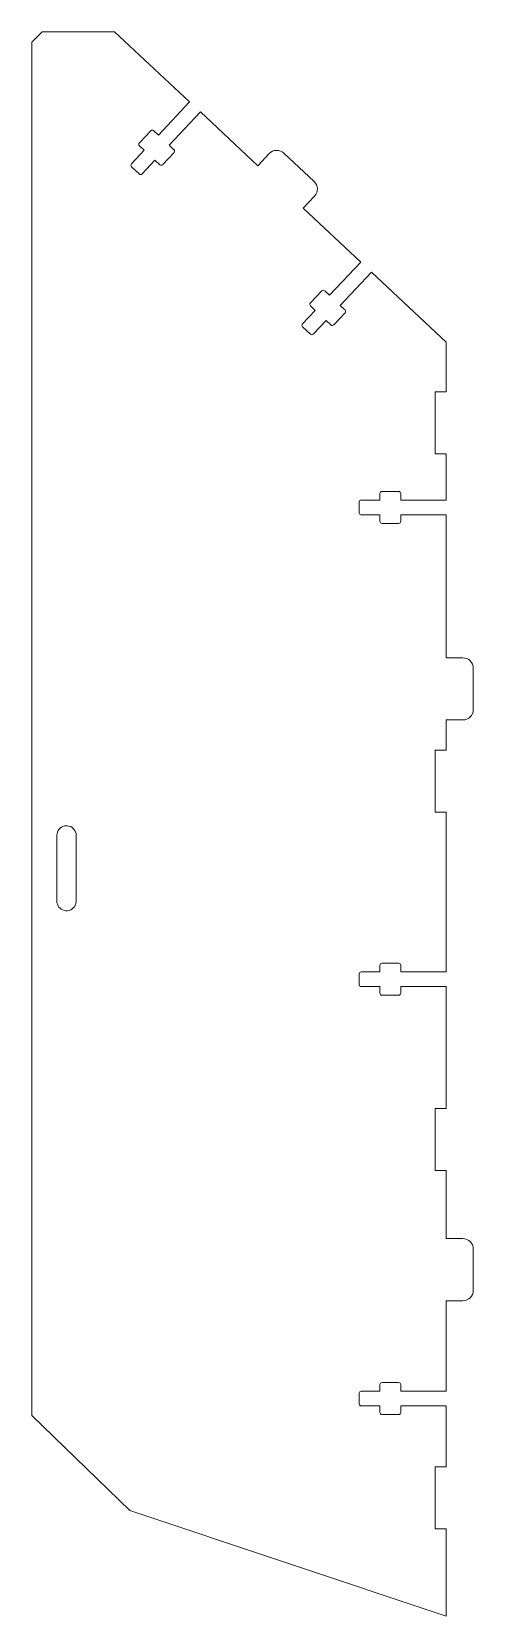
# Model space of a CAD drawing. Header units: millimetres. Extents: x -100 to 7, y 0 to 383.
import ezdxf

# ---------------------------------------------------------------- set-up
doc = ezdxf.new("R2010")
doc.units = ezdxf.units.MM

msp = doc.modelspace()

# ---------------------------------------------------------------- linework, layer by layer
at = {"color": 7, "linetype": 'Continuous', "lineweight": 15}
for p, q in [((-97.5, 382.65), (-100, 380.15)), ((-80, 382.65), (-97.5, 382.65)), ((-61.92, 365.7), (-80, 382.65)), ((-100, 380.15), (-100, 48.51)), ((-69.44, 357.68), (-61.92, 365.7)), ((-59.33, 363.27), (-66.85, 355.25)), ((-45.47, 350.28), (-59.33, 363.27)), ((-74.04, 355.82), (-71.31, 358.74)), ((-70.6, 358.76), (-69.44, 357.68)), ((-75.94, 350.74), (-72.86, 354.03)), ((-72.86, 354.03), (-74.02, 355.11)), ((-65.67, 353.46), (-68.41, 350.54)), ((-66.85, 355.25), (-65.7, 354.16)), ((-45.47, 350.28), (-42.73, 353.2)), ((-39.2, 353.31), (-31.9, 346.47)), ((-74.06, 348.29), (-75.92, 350.04)), ((-70.27, 351.6), (-73.35, 348.32)), ((-69.12, 350.52), (-70.27, 351.6)), ((-31.79, 342.94), (-34.53, 340.02)), ((-20.66, 327.02), (-34.53, 340.02)), ((-28.19, 319), (-20.66, 327.02)), ((-18.08, 324.6), (-25.6, 316.57)), ((0, 307.65), (-18.08, 324.6)), ((-32.79, 317.14), (-30.05, 320.06)), ((-29.34, 320.08), (-28.19, 319)), ((-34.69, 312.07), (-31.61, 315.35)), ((-31.61, 315.35), (-32.76, 316.43)), ((-24.42, 314.78), (-27.16, 311.86)), ((-25.6, 316.57), (-24.44, 315.49)), ((-32.8, 309.62), (-34.66, 311.36)), ((-29.02, 312.92), (-32.1, 309.64)), ((-27.86, 311.84), (-29.02, 312.92)), ((0, 295.7), (0, 307.65)), ((0, 295.7), (-2.7, 295.7)), ((-2.7, 295.7), (-2.7, 280.7)), ((-2.7, 280.7), (0, 280.7)), ((0, 269.55), (0, 280.7)), ((-21, 266.5), (-21, 269.05)), ((-20.5, 269.55), (-16, 269.55)), ((-16, 269.55), (-16, 271.13)), ((-15.5, 271.63), (-11.5, 271.63)), ((-11, 271.13), (-11, 269.55)), ((-11, 269.55), (0, 269.55)), ((-16, 266), (-20.5, 266)), ((-16, 264.42), (-16, 266)), ((-11, 266), (-11, 264.42)), ((0, 266), (-11, 266)), ((0, 231.45), (0, 266)), ((-11.5, 263.92), (-15.5, 263.92)), ((4, 231.45), (0, 231.45)), ((6.5, 218.95), (6.5, 228.95)), ((4, 216.45), (0, 216.45)), ((0, 209.17), (0, 216.45)), ((0, 209.17), (-2.7, 209.17)), ((-2.7, 209.17), (-2.7, 194.17)), ((-2.7, 194.17), (0, 194.17)), ((0, 155.6), (0, 194.17)), ((-93.93, 172.71), (-93.93, 188.59)), ((-89.27, 188.59), (-89.27, 172.71)), ((-16, 155.6), (-16, 157.19)), ((-15.5, 157.69), (-11.5, 157.69)), ((-11, 157.19), (-11, 155.6)), ((-21, 152.55), (-21, 155.1)), ((-20.5, 155.6), (-16, 155.6)), ((-11, 155.6), (0, 155.6)), ((-16, 152.05), (-20.5, 152.05)), ((-16, 150.47), (-16, 152.05)), ((-11.5, 149.97), (-15.5, 149.97)), ((-11, 152.05), (-11, 150.47)), ((0, 152.05), (-11, 152.05)), ((0, 122.63), (0, 152.05)), ((0, 122.63), (-2.7, 122.63)), ((-2.7, 122.63), (-2.7, 107.63)), ((-2.7, 107.63), (0, 107.63)), ((0, 91.2), (0, 107.63)), ((4, 91.2), (0, 91.2)), ((6.5, 78.7), (6.5, 88.7)), ((4, 76.2), (0, 76.2)), ((0, 54.35), (0, 76.2)), ((-21, 51.3), (-21, 53.85)), ((-20.5, 54.35), (-16, 54.35)), ((-16, 54.35), (-16, 55.94)), ((-15.5, 56.44), (-11.5, 56.44)), ((-11, 55.94), (-11, 54.35)), ((-11, 54.35), (0, 54.35)), ((-16, 50.8), (-20.5, 50.8)), ((-16, 49.22), (-16, 50.8)), ((-11, 50.8), (-11, 49.22)), ((0, 50.8), (-11, 50.8)), ((0, 36.1), (0, 50.8)), ((-100, 48.51), (-76.35, 25.58)), ((-11.5, 48.72), (-15.5, 48.72)), ((0, 36.1), (-2.7, 36.1)), ((-2.7, 36.1), (-2.7, 21.1)), ((-76.35, 25.58), (0, 0)), ((-2.7, 21.1), (0, 21.1)), ((0, 0), (0, 21.1))]:
    msp.add_line(p, q, dxfattribs=at)
at = {"color": 7, "linetype": 'Continuous', "lineweight": 15, "flags": 128}
for points in [[(-89.52, 189.6), (-89.31, 189.05), (-89.27, 188.59)], [(-89.27, 172.71), (-89.35, 172.13), (-89.52, 171.7)]]:
    msp.add_lwpolyline(points, dxfattribs=at)
at = {"color": 7, "linetype": 'Continuous', "lineweight": 15}
for centre, radius, start, end in [((-70.94, 358.39), 0.5, 46.8476, 136.8476), ((-73.68, 355.48), 0.5, 136.8476, 226.8476), ((-66.04, 353.8), 0.5, 316.8476, 46.8476), ((-40.91, 351.49), 2.5, 46.8476, 136.8476), ((-75.58, 350.4), 0.5, 136.8476, 226.8476), ((-73.72, 348.66), 0.5, 226.8476, 316.8476), ((-68.78, 350.88), 0.5, 226.8476, 316.8476), ((-33.61, 344.65), 2.5, 316.8476, 46.8476), ((-29.69, 319.72), 0.5, 46.8476, 136.8476), ((-32.42, 316.8), 0.5, 136.8476, 226.8476), ((-24.78, 315.12), 0.5, 316.8476, 46.8476), ((-34.32, 311.73), 0.5, 136.8476, 226.8476), ((-27.52, 312.2), 0.5, 226.8476, 316.8476), ((-32.46, 309.98), 0.5, 226.8476, 316.8476), ((-20.5, 269.05), 0.5, 90, 180), ((-15.5, 271.13), 0.5, 90, 180), ((-11.5, 271.13), 0.5, 360, 90), ((-20.5, 266.5), 0.5, 180, 270), ((-15.5, 264.42), 0.5, 180, 270), ((-11.5, 264.42), 0.5, 270, 0), ((4, 228.95), 2.5, 0, 90), ((4, 218.95), 2.5, 270, 0), ((-91.61, 188.59), 2.32, 25.8578, 180), ((-91.61, 172.71), 2.33, 180, 334.143), ((-15.5, 157.19), 0.5, 90, 180), ((-11.5, 157.19), 0.5, 0, 90), ((-20.5, 155.1), 0.5, 90, 180), ((-20.5, 152.55), 0.5, 180, 270), ((-15.5, 150.47), 0.5, 180, 270), ((-11.5, 150.47), 0.5, 270, 360), ((4, 88.7), 2.5, 0, 90), ((4, 78.7), 2.5, 270, 0), ((-20.5, 53.85), 0.5, 90, 180), ((-15.5, 55.94), 0.5, 90, 180), ((-11.5, 55.94), 0.5, 0, 90), ((-20.5, 51.3), 0.5, 180, 270), ((-15.5, 49.22), 0.5, 180, 270), ((-11.5, 49.22), 0.5, 270, 0)]:
    msp.add_arc(centre, radius, start, end, dxfattribs=at)

doc.saveas('drawing.dxf')
